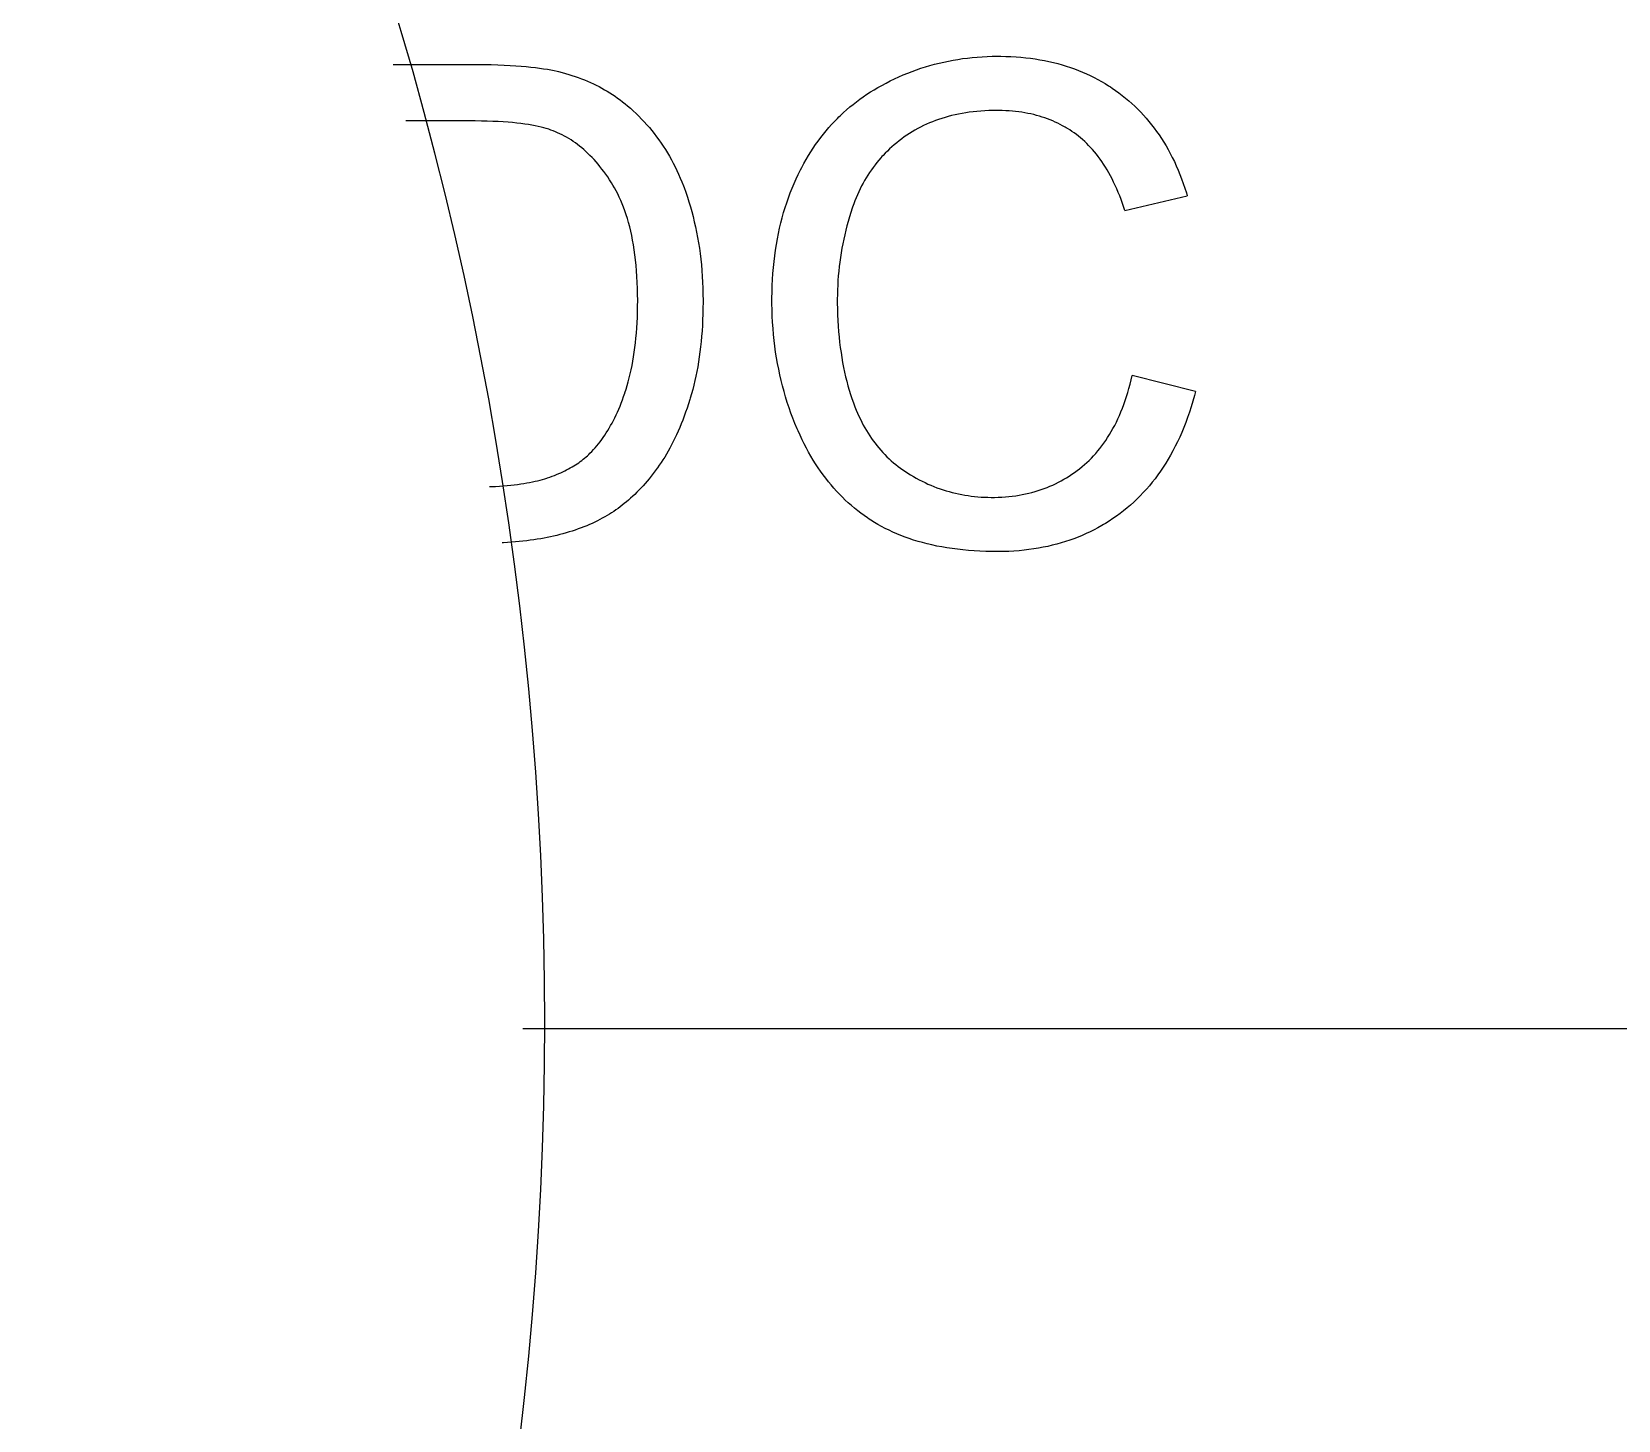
# Model space of a CAD drawing. Header units: millimetres. Extents: x 0 to 101, y -1 to 90.
# Drawn here: x 9.8052 to 10.302, y 38.5754 to 39.0102 of the extents above; entities that cross this region are included whole.
import ezdxf

# ---------------------------------------------------------------- set-up
doc = ezdxf.new("R2010")
doc.units = ezdxf.units.MM

msp = doc.modelspace()

# ---------------------------------------------------------------- linework, layer by layer
for p, q in [((10.14747, 38.95427), (10.16701, 38.95888)), ((10.16957, 38.89759), (10.14972, 38.9026)), ((9.95893, 38.69811), (10.6144, 38.69811))]:
    msp.add_line(p, q)
for points in [[(9.91831, 39.00001), (9.94448, 39.00001), (9.94679, 38.99998), (9.94899, 38.99994), (9.95108, 38.99988), (9.95306, 38.9998), (9.95493, 38.99971), (9.95671, 38.9996), (9.95838, 38.99948), (9.95997, 38.99934), (9.96146, 38.99919), (9.96288, 38.99903), (9.9642, 38.99885), (9.96545, 38.99867), (9.96663, 38.99848), (9.96773, 38.99827), (9.96877, 38.99806), (9.96974, 38.99785)], [(10.07134, 38.99346), (10.07268, 38.99417), (10.07402, 38.99486), (10.07537, 38.99551), (10.07672, 38.99613), (10.07809, 38.99672), (10.07946, 38.99729), (10.08084, 38.99782), (10.08222, 38.99833), (10.08362, 38.9988), (10.08503, 38.99925), (10.08644, 38.99967), (10.08716, 38.99987), (10.08787, 39.00006), (10.08931, 39.00043), (10.09076, 39.00076), (10.09222, 39.00107), (10.09369, 39.00135), (10.09517, 39.0016), (10.09667, 39.00182), (10.09818, 39.00201), (10.0997, 39.00218), (10.10124, 39.00231), (10.10279, 39.00242), (10.10435, 39.0025), (10.10594, 39.00255), (10.10753, 39.00257), (10.10777, 39.00257)], [(10.10777, 39.00257), (10.1086, 39.00256), (10.11022, 39.00253), (10.11181, 39.00247), (10.11338, 39.00238), (10.11493, 39.00226), (10.11645, 39.0021), (10.11795, 39.00192), (10.11942, 39.00171), (10.12087, 39.00148), (10.1223, 39.00121), (10.12371, 39.00092), (10.12509, 39.0006), (10.12646, 39.00025), (10.1278, 38.99987), (10.12912, 38.99947), (10.13042, 38.99904), (10.1317, 38.99859), (10.13296, 38.9981), (10.1342, 38.9976), (10.13542, 38.99706), (10.13663, 38.9965), (10.13781, 38.99592), (10.13898, 38.9953), (10.14013, 38.99466), (10.14126, 38.994), (10.14237, 38.99331), (10.14292, 38.99295), (10.14346, 38.99259), (10.14454, 38.99185), (10.1456, 38.99108)], [(9.96974, 38.99785), (9.97014, 38.99775), (9.97122, 38.99748), (9.97227, 38.99719), (9.97331, 38.99689), (9.97433, 38.99657), (9.97534, 38.99624), (9.97632, 38.99589), (9.97729, 38.99553), (9.97825, 38.99516), (9.97919, 38.99476), (9.98012, 38.99436), (9.98103, 38.99394), (9.98192, 38.9935), (9.98281, 38.99305), (9.98368, 38.99258), (9.98453, 38.9921), (9.98538, 38.99161), (9.98621, 38.99109), (9.98703, 38.99057), (9.98783, 38.99002), (9.98863, 38.98946), (9.98941, 38.98889), (9.99019, 38.9883), (9.99095, 38.98769), (9.9917, 38.98707)], [(10.04587, 38.96696), (10.04628, 38.96776), (10.04696, 38.96902), (10.04765, 38.97025), (10.04837, 38.97146), (10.0491, 38.97264), (10.04985, 38.9738), (10.05062, 38.97493), (10.05141, 38.97603), (10.05222, 38.97712), (10.05305, 38.97817), (10.05389, 38.97921), (10.05476, 38.98022), (10.05564, 38.98121), (10.05654, 38.98217), (10.05747, 38.98312), (10.05793, 38.98358), (10.05841, 38.98404), (10.05937, 38.98494), (10.06035, 38.98582), (10.06135, 38.98668), (10.06238, 38.98751), (10.06342, 38.98833), (10.06449, 38.98912), (10.06557, 38.9899), (10.06668, 38.99065), (10.06781, 38.99138), (10.06897, 38.9921), (10.07014, 38.99279), (10.07134, 38.99346)], [(10.1456, 38.99108), (10.14664, 38.99028), (10.14766, 38.98946), (10.14866, 38.98863), (10.14963, 38.98777), (10.15058, 38.98689), (10.15151, 38.98599), (10.15242, 38.98506), (10.1533, 38.98412), (10.15417, 38.98315), (10.15501, 38.98215), (10.15583, 38.98114), (10.15664, 38.9801), (10.15742, 38.97903), (10.15818, 38.97794), (10.15892, 38.97683), (10.15964, 38.97569), (10.16035, 38.97452), (10.16103, 38.97333), (10.16169, 38.97211), (10.16233, 38.97086), (10.16296, 38.96958), (10.16356, 38.96827), (10.16414, 38.96693), (10.1647, 38.96556), (10.16525, 38.96416), (10.16577, 38.96273), (10.16627, 38.96126), (10.16675, 38.95976), (10.16701, 38.95888)], [(9.9917, 38.98707), (9.99263, 38.98627), (9.99354, 38.98545), (9.99443, 38.98461), (9.9953, 38.98377), (9.99615, 38.9829), (9.99697, 38.98202), (9.99779, 38.98112), (9.99858, 38.98021), (9.99935, 38.97928), (10.0001, 38.97834), (10.00084, 38.97738), (10.00156, 38.9764), (10.00225, 38.9754), (10.00293, 38.97439), (10.0036, 38.97336), (10.00424, 38.97231), (10.00487, 38.97124), (10.00548, 38.97015), (10.00607, 38.96905), (10.00664, 38.96792), (10.00719, 38.96677), (10.00773, 38.96561), (10.00825, 38.96442), (10.00875, 38.96321), (10.00923, 38.96198), (10.00944, 38.96144)], [(10.10736, 38.98558), (10.10611, 38.98557), (10.10483, 38.98554), (10.10357, 38.98548), (10.10233, 38.9854), (10.10112, 38.9853), (10.09993, 38.98517), (10.09876, 38.98503), (10.09762, 38.98486), (10.09649, 38.98467), (10.09539, 38.98446), (10.0943, 38.98423), (10.09323, 38.98398), (10.09218, 38.98371), (10.09115, 38.98342), (10.09014, 38.98311), (10.08915, 38.98278), (10.08817, 38.98243), (10.0872, 38.98206), (10.08626, 38.98168), (10.08533, 38.98127), (10.08441, 38.98084), (10.08351, 38.98039), (10.08263, 38.97993), (10.08175, 38.97944), (10.0809, 38.97893), (10.08005, 38.97841), (10.07922, 38.97786), (10.0784, 38.9773)], [(10.13228, 38.97806), (10.1316, 38.97856), (10.1309, 38.97905), (10.13019, 38.97951), (10.12947, 38.97997), (10.1291, 38.98018), (10.12873, 38.9804), (10.12799, 38.98082), (10.12723, 38.98122), (10.12646, 38.9816), (10.12568, 38.98196), (10.12489, 38.98231), (10.12408, 38.98265), (10.12326, 38.98296), (10.12242, 38.98326), (10.12157, 38.98354), (10.12071, 38.9838), (10.11983, 38.98405), (10.11894, 38.98428), (10.11803, 38.98449), (10.1171, 38.98468), (10.11616, 38.98485), (10.1152, 38.98501), (10.11423, 38.98515), (10.11324, 38.98527), (10.11223, 38.98537), (10.1112, 38.98545), (10.11015, 38.98552), (10.10909, 38.98556), (10.10801, 38.98558), (10.10736, 38.98558)], [(9.96841, 38.97923), (9.96775, 38.97947), (9.96705, 38.97971), (9.9663, 38.97994), (9.96551, 38.98016), (9.96466, 38.98038), (9.96376, 38.98059), (9.9628, 38.98079), (9.96178, 38.98098), (9.9607, 38.98116), (9.95956, 38.98133), (9.95836, 38.9815), (9.95708, 38.98164), (9.95573, 38.98178), (9.95431, 38.9819), (9.95281, 38.98201), (9.95123, 38.9821), (9.94957, 38.98218), (9.94783, 38.98224), (9.946, 38.98228), (9.94407, 38.9823), (9.92236, 38.98231)], [(9.98714, 38.96225), (9.9867, 38.96296), (9.98611, 38.96388), (9.98552, 38.96476), (9.98492, 38.96562), (9.98432, 38.96645), (9.98372, 38.96725), (9.9831, 38.96802), (9.98249, 38.96877), (9.98187, 38.9695), (9.98124, 38.9702), (9.98061, 38.97087), (9.97998, 38.97152), (9.97934, 38.97214), (9.97869, 38.97275), (9.97804, 38.97333), (9.97739, 38.97388), (9.97673, 38.97442), (9.97607, 38.97493), (9.9754, 38.97543), (9.97473, 38.9759), (9.97405, 38.97635), (9.97336, 38.97678), (9.97267, 38.97719), (9.97198, 38.97757), (9.97127, 38.97794), (9.97057, 38.97829), (9.96985, 38.97862), (9.96913, 38.97894), (9.96841, 38.97923)], [(10.0784, 38.9773), (10.07759, 38.9767), (10.07679, 38.9761), (10.07602, 38.97548), (10.07526, 38.97485), (10.07452, 38.9742), (10.0738, 38.97354), (10.0731, 38.97287), (10.07241, 38.97218), (10.07174, 38.97148), (10.07141, 38.97113), (10.07109, 38.97077), (10.07045, 38.97004), (10.06984, 38.9693), (10.06923, 38.96854), (10.06865, 38.96777), (10.06808, 38.96698), (10.06753, 38.96618), (10.067, 38.96537), (10.06648, 38.96454), (10.06598, 38.96369), (10.06549, 38.96283), (10.06502, 38.96195), (10.06457, 38.96105), (10.06413, 38.96014), (10.06371, 38.95921), (10.06331, 38.95827), (10.06292, 38.9573), (10.06255, 38.95632), (10.0622, 38.95532), (10.06209, 38.95501)], [(10.14747, 38.95427), (10.14716, 38.95523), (10.14673, 38.95646), (10.1463, 38.95766), (10.14585, 38.95882), (10.14539, 38.95995), (10.14492, 38.96105), (10.14444, 38.96212), (10.14395, 38.96315), (10.14345, 38.96416), (10.14294, 38.96513), (10.14242, 38.96607), (10.14189, 38.96699), (10.14136, 38.96788), (10.14081, 38.96873), (10.14026, 38.96956), (10.13969, 38.97037), (10.13912, 38.97114), (10.13854, 38.9719), (10.13795, 38.97262), (10.13735, 38.97332), (10.13675, 38.97399), (10.13613, 38.97464), (10.13551, 38.97527), (10.13488, 38.97587), (10.13424, 38.97645), (10.1336, 38.97701), (10.13295, 38.97754), (10.13228, 38.97806)], [(10.03696, 38.92614), (10.03697, 38.92682), (10.03699, 38.92881), (10.03705, 38.93077), (10.03715, 38.93269), (10.03727, 38.93459), (10.03743, 38.93645), (10.03761, 38.93829), (10.03783, 38.9401), (10.03807, 38.94188), (10.03835, 38.94363), (10.03865, 38.94536), (10.03899, 38.94705), (10.03935, 38.94873), (10.03974, 38.95037), (10.04016, 38.952), (10.04061, 38.95359), (10.04108, 38.95517), (10.04158, 38.95672), (10.04211, 38.95825), (10.04267, 38.95975), (10.04326, 38.96124), (10.04387, 38.9627), (10.04451, 38.96414), (10.04517, 38.96556), (10.04587, 38.96696)], [(9.99491, 38.92614), (9.9949, 38.92795), (9.99486, 38.92989), (9.99479, 38.93177), (9.99469, 38.9336), (9.99457, 38.93537), (9.99443, 38.93709), (9.99425, 38.93877), (9.99406, 38.94039), (9.99384, 38.94197), (9.9936, 38.94349), (9.99333, 38.94498), (9.99305, 38.94641), (9.99274, 38.9478), (9.99242, 38.94915), (9.99207, 38.95046), (9.99171, 38.95172), (9.99133, 38.95294), (9.99093, 38.95412), (9.99051, 38.95527), (9.99008, 38.95637), (9.98963, 38.95744), (9.98916, 38.95847), (9.98868, 38.95947), (9.98818, 38.96043), (9.98766, 38.96136), (9.98714, 38.96225)], [(10.00944, 38.96144), (10.00997, 38.95997), (10.01048, 38.95849), (10.01096, 38.95698), (10.01142, 38.95545), (10.01186, 38.95391), (10.01227, 38.95234), (10.01265, 38.95075), (10.01302, 38.94914), (10.01335, 38.94751), (10.01367, 38.94585), (10.01395, 38.94418), (10.01422, 38.94248), (10.01445, 38.94075), (10.01466, 38.93901), (10.01485, 38.93724), (10.015, 38.93544), (10.01513, 38.93363), (10.01523, 38.93179), (10.01531, 38.92992), (10.01536, 38.92803), (10.01537, 38.92611)], [(10.06209, 38.95501), (10.06164, 38.95362), (10.06121, 38.95224), (10.06081, 38.95085), (10.06043, 38.94946), (10.06007, 38.94806), (10.05973, 38.94666), (10.05942, 38.94525), (10.05913, 38.94384), (10.05886, 38.94242), (10.05862, 38.941), (10.0584, 38.93957), (10.0582, 38.93813), (10.05802, 38.9367), (10.05787, 38.93525), (10.05774, 38.9338), (10.05763, 38.93235), (10.05754, 38.93089), (10.05748, 38.92942), (10.05744, 38.92795), (10.05743, 38.92648), (10.05743, 38.92624)], [(9.99092, 38.89718), (9.99129, 38.89831), (9.99163, 38.89947), (9.99197, 38.90066), (9.99229, 38.90188), (9.99259, 38.90313), (9.99287, 38.90441), (9.99314, 38.90572), (9.99339, 38.90707), (9.99362, 38.90845), (9.99384, 38.90987), (9.99404, 38.91132), (9.99421, 38.9128), (9.99437, 38.91433), (9.99451, 38.91589), (9.99463, 38.9175), (9.99473, 38.91914), (9.99481, 38.92082), (9.99487, 38.92255), (9.9949, 38.92432), (9.99491, 38.92613)], [(10.01537, 38.92611), (10.01537, 38.92553), (10.01536, 38.92366), (10.01532, 38.92183), (10.01526, 38.92003), (10.01517, 38.91827), (10.01506, 38.91655), (10.01493, 38.91485), (10.01478, 38.9132), (10.01461, 38.91157), (10.01441, 38.90997), (10.0142, 38.90841), (10.01397, 38.90687), (10.01371, 38.90536), (10.01344, 38.90388), (10.01314, 38.90243), (10.01283, 38.901), (10.0125, 38.8996), (10.01214, 38.89822), (10.01177, 38.89687), (10.01138, 38.89554)], [(10.04484, 38.88592), (10.04417, 38.88755), (10.04352, 38.8892), (10.0429, 38.89085), (10.04232, 38.89252), (10.04176, 38.89419), (10.04124, 38.89589), (10.04074, 38.89759), (10.04028, 38.89931), (10.03984, 38.90104), (10.03944, 38.90279), (10.03906, 38.90455), (10.03872, 38.90633), (10.03841, 38.90813), (10.03812, 38.90994), (10.03787, 38.91177), (10.03765, 38.91361), (10.03746, 38.91548), (10.0373, 38.91736), (10.03717, 38.91926), (10.03707, 38.92118), (10.037, 38.92312), (10.03697, 38.92508), (10.03696, 38.92614)], [(10.05743, 38.92624), (10.05743, 38.9253), (10.05746, 38.92344), (10.05751, 38.92161), (10.05759, 38.91982), (10.05769, 38.91807), (10.05782, 38.91634), (10.05798, 38.91465), (10.05815, 38.91299), (10.05835, 38.91136), (10.05858, 38.90977), (10.05882, 38.9082), (10.05909, 38.90666), (10.05938, 38.90515), (10.0597, 38.90367), (10.06003, 38.90222), (10.06039, 38.90079), (10.06076, 38.89939), (10.06116, 38.89802), (10.06158, 38.89667), (10.06202, 38.89535), (10.06248, 38.89405), (10.06295, 38.89278)], [(10.13407, 38.87405), (10.13482, 38.87469), (10.13555, 38.87535), (10.13627, 38.87603), (10.13698, 38.87673), (10.13767, 38.87745), (10.13834, 38.8782), (10.139, 38.87897), (10.13964, 38.87976), (10.14027, 38.88057), (10.14089, 38.88141), (10.14149, 38.88227), (10.14208, 38.88316), (10.14265, 38.88408), (10.14321, 38.88502), (10.14375, 38.88598), (10.14428, 38.88697), (10.1448, 38.888), (10.14529, 38.88905), (10.14578, 38.89012), (10.14625, 38.89123), (10.1467, 38.89237), (10.14714, 38.89354), (10.14756, 38.89474), (10.14796, 38.89598), (10.14835, 38.89724), (10.14872, 38.89855), (10.14908, 38.89988), (10.14941, 38.90125), (10.14972, 38.9026)], [(9.97997, 38.87825), (9.98052, 38.87881), (9.98106, 38.87939), (9.9816, 38.87999), (9.98212, 38.8806), (9.98263, 38.88122), (9.98314, 38.88187), (9.98364, 38.88253), (9.98413, 38.88321), (9.98461, 38.88391), (9.98508, 38.88463), (9.98555, 38.88537), (9.986, 38.88612), (9.98645, 38.8869), (9.98689, 38.8877), (9.98733, 38.88853), (9.98775, 38.88937), (9.98817, 38.89024), (9.98858, 38.89114), (9.98898, 38.89206), (9.98938, 38.893), (9.98977, 38.89398), (9.99015, 38.89498), (9.99052, 38.89601), (9.99088, 38.89707), (9.99092, 38.89718)], [(10.01138, 38.89554), (10.01123, 38.89504), (10.01081, 38.8937), (10.01038, 38.89239), (10.00993, 38.89111), (10.00948, 38.88985), (10.00901, 38.88863), (10.00854, 38.88743), (10.00806, 38.88627), (10.00757, 38.88513), (10.00707, 38.88402), (10.00656, 38.88294), (10.00605, 38.88189), (10.00552, 38.88086), (10.00499, 38.87987), (10.00446, 38.8789), (10.00392, 38.87796), (10.00337, 38.87705), (10.00281, 38.87616), (10.00225, 38.87531), (10.00169, 38.87447), (10.00112, 38.87367)], [(10.16957, 38.89759), (10.16924, 38.89634), (10.16874, 38.89456), (10.16822, 38.89283), (10.16768, 38.89114), (10.16711, 38.88949), (10.16653, 38.88789), (10.16592, 38.88632), (10.16528, 38.88479), (10.16463, 38.8833), (10.16395, 38.88185), (10.16326, 38.88043), (10.16254, 38.87905), (10.1618, 38.8777), (10.16104, 38.87639), (10.16026, 38.87511), (10.15946, 38.87386), (10.15864, 38.87264), (10.15779, 38.87145), (10.15693, 38.87029), (10.15604, 38.86916), (10.15513, 38.86806), (10.1542, 38.86699), (10.15325, 38.86595), (10.15228, 38.86493), (10.15128, 38.86394), (10.15026, 38.86298), (10.14922, 38.86204), (10.14815, 38.86113), (10.14706, 38.86024)], [(10.06295, 38.89278), (10.06335, 38.89178), (10.06377, 38.8908), (10.0642, 38.88984), (10.06464, 38.8889), (10.0651, 38.88799), (10.06557, 38.88709), (10.06605, 38.88622), (10.06655, 38.88536), (10.06706, 38.88453), (10.06759, 38.88371), (10.06813, 38.88291), (10.06868, 38.88213), (10.06925, 38.88137), (10.06984, 38.88063), (10.07043, 38.8799), (10.07104, 38.87919), (10.07167, 38.8785), (10.07231, 38.87783), (10.07296, 38.87717), (10.07363, 38.87653), (10.07431, 38.8759), (10.07501, 38.8753), (10.07572, 38.8747), (10.07645, 38.87413), (10.0772, 38.87356), (10.07796, 38.87302), (10.07873, 38.87249), (10.07953, 38.87197), (10.08033, 38.87147)], [(10.06797, 38.85728), (10.06743, 38.85763), (10.0669, 38.85798), (10.06585, 38.85871), (10.06482, 38.85947), (10.06381, 38.86024), (10.06281, 38.86105), (10.06183, 38.86187), (10.06087, 38.86272), (10.05993, 38.86359), (10.059, 38.86449), (10.05809, 38.86541), (10.0572, 38.86636), (10.05632, 38.86733), (10.05546, 38.86833), (10.05462, 38.86935), (10.05379, 38.87041), (10.05298, 38.87149), (10.05218, 38.87259), (10.0514, 38.87373), (10.05064, 38.87489), (10.04989, 38.87608), (10.04916, 38.8773), (10.04844, 38.87856), (10.04774, 38.87984), (10.04706, 38.88115), (10.0464, 38.8825), (10.04575, 38.88388), (10.04512, 38.88529), (10.04484, 38.88592)], [(9.96647, 38.87047), (9.96666, 38.87054), (9.9674, 38.87079), (9.96812, 38.87105), (9.96883, 38.87131), (9.96951, 38.87159), (9.97018, 38.87186), (9.97083, 38.87215), (9.97146, 38.87243), (9.97207, 38.87273), (9.97267, 38.87303), (9.97325, 38.87334), (9.97382, 38.87365), (9.97438, 38.87397), (9.97492, 38.87429), (9.97544, 38.87462), (9.97595, 38.87496), (9.97645, 38.8753), (9.97693, 38.87565), (9.9774, 38.876), (9.97786, 38.87636), (9.97831, 38.87673), (9.97874, 38.8771), (9.97916, 38.87748), (9.97957, 38.87786), (9.97997, 38.87825)], [(9.94849, 38.86781), (9.94912, 38.86783), (9.95041, 38.86789), (9.95166, 38.86797), (9.95286, 38.86806), (9.95402, 38.86815), (9.95515, 38.86826), (9.95623, 38.86838), (9.95727, 38.86851), (9.95828, 38.86865), (9.95925, 38.86879), (9.96018, 38.86895), (9.96108, 38.86911), (9.96194, 38.86929), (9.96277, 38.86947), (9.96357, 38.86965), (9.96434, 38.86985), (9.96508, 38.87005), (9.96579, 38.87026), (9.96647, 38.87047)], [(10.00112, 38.87367), (10.00103, 38.87354), (10.0004, 38.8727), (9.99978, 38.87187), (9.99914, 38.87107), (9.99851, 38.87028), (9.99787, 38.86952), (9.99723, 38.86878), (9.99659, 38.86806), (9.99595, 38.86736), (9.9953, 38.86668), (9.99465, 38.86602), (9.994, 38.86538), (9.99335, 38.86476), (9.9927, 38.86415), (9.99205, 38.86357), (9.99139, 38.86301), (9.99073, 38.86247), (9.99008, 38.86195), (9.98942, 38.86144), (9.98876, 38.86095), (9.9881, 38.86049), (9.98744, 38.86004)], [(10.08033, 38.87147), (10.08124, 38.87094), (10.08215, 38.87043), (10.08306, 38.86995), (10.08398, 38.86948), (10.0849, 38.86904), (10.08582, 38.86861), (10.08675, 38.86821), (10.08769, 38.86783), (10.08863, 38.86747), (10.08958, 38.86713), (10.09053, 38.86681), (10.09149, 38.86651), (10.09245, 38.86623), (10.09342, 38.86597), (10.0944, 38.86573), (10.09538, 38.86551), (10.09637, 38.86531), (10.09737, 38.86513), (10.09837, 38.86497), (10.09938, 38.86484), (10.1004, 38.86472), (10.10143, 38.86462), (10.10246, 38.86454), (10.10351, 38.86449), (10.10456, 38.86445), (10.10562, 38.86444), (10.10583, 38.86444)], [(10.10583, 38.86444), (10.10665, 38.86444), (10.1078, 38.86447), (10.10893, 38.86452), (10.11004, 38.8646), (10.11113, 38.86469), (10.11221, 38.86481), (10.11328, 38.86495), (10.11432, 38.86512), (10.11535, 38.8653), (10.11637, 38.86551), (10.11737, 38.86573), (10.11836, 38.86598), (10.11933, 38.86625), (10.12029, 38.86654), (10.12124, 38.86685), (10.12217, 38.86718), (10.12309, 38.86753), (10.124, 38.86791), (10.1249, 38.8683), (10.12579, 38.86872), (10.12666, 38.86915), (10.12753, 38.86961), (10.12838, 38.87009), (10.12922, 38.87059), (10.13005, 38.87111), (10.13088, 38.87165), (10.13169, 38.87222), (10.13249, 38.87281), (10.13329, 38.87342), (10.13407, 38.87405)], [(10.14706, 38.86024), (10.14596, 38.85939), (10.14485, 38.85857), (10.14372, 38.85778), (10.14257, 38.85702), (10.14141, 38.85629), (10.14082, 38.85594), (10.14023, 38.85559), (10.13904, 38.85492), (10.13783, 38.85428), (10.13661, 38.85366), (10.13537, 38.85308), (10.13411, 38.85252), (10.13283, 38.85199), (10.13153, 38.85149), (10.13022, 38.85102), (10.12888, 38.85058), (10.12753, 38.85016), (10.12615, 38.84978), (10.12475, 38.84942), (10.12334, 38.84909), (10.1219, 38.84879), (10.12043, 38.84852), (10.11894, 38.84828), (10.11743, 38.84807), (10.1159, 38.84789), (10.11433, 38.84774), (10.11275, 38.84762), (10.11113, 38.84753), (10.10949, 38.84748), (10.10782, 38.84745), (10.10746, 38.84745)], [(9.98744, 38.86004), (9.98676, 38.85959), (9.98605, 38.85915), (9.98533, 38.85872), (9.9846, 38.85829), (9.98384, 38.85788), (9.98307, 38.85747), (9.98228, 38.85707), (9.98148, 38.85668), (9.98066, 38.8563), (9.97982, 38.85592), (9.97896, 38.85556), (9.97809, 38.85521), (9.9772, 38.85486), (9.97629, 38.85453), (9.97537, 38.85421), (9.97443, 38.8539), (9.97347, 38.85359), (9.9725, 38.85331), (9.97151, 38.85303), (9.97051, 38.85276), (9.96955, 38.85252)], [(10.10746, 38.84745), (10.10588, 38.84746), (10.10397, 38.8475), (10.1021, 38.84758), (10.10028, 38.84768), (10.09849, 38.84781), (10.09674, 38.84798), (10.09504, 38.84817), (10.09337, 38.84838), (10.09174, 38.84863), (10.09014, 38.8489), (10.08859, 38.8492), (10.08706, 38.84953), (10.08557, 38.84988), (10.08412, 38.85025), (10.0827, 38.85065), (10.08131, 38.85108), (10.07995, 38.85153), (10.07862, 38.852), (10.07733, 38.85249), (10.07606, 38.85301), (10.07482, 38.85355), (10.07361, 38.85412), (10.07243, 38.8547), (10.07127, 38.85531), (10.07015, 38.85594), (10.06904, 38.8566), (10.06797, 38.85728)], [(9.96955, 38.85252), (9.96859, 38.8523), (9.96761, 38.85208), (9.96661, 38.85187), (9.96559, 38.85168), (9.96455, 38.85149), (9.96348, 38.85131), (9.9624, 38.85114), (9.96129, 38.85099), (9.96015, 38.85084), (9.959, 38.85071), (9.95782, 38.85058), (9.95661, 38.85047), (9.95539, 38.85037), (9.95414, 38.85028), (9.95286, 38.85021), (9.95251, 38.85019)]]:
    msp.add_lwpolyline(points)
msp.add_arc((8.87579, 38.70001), 1.09, 315, 45)

doc.saveas('drawing.dxf')
